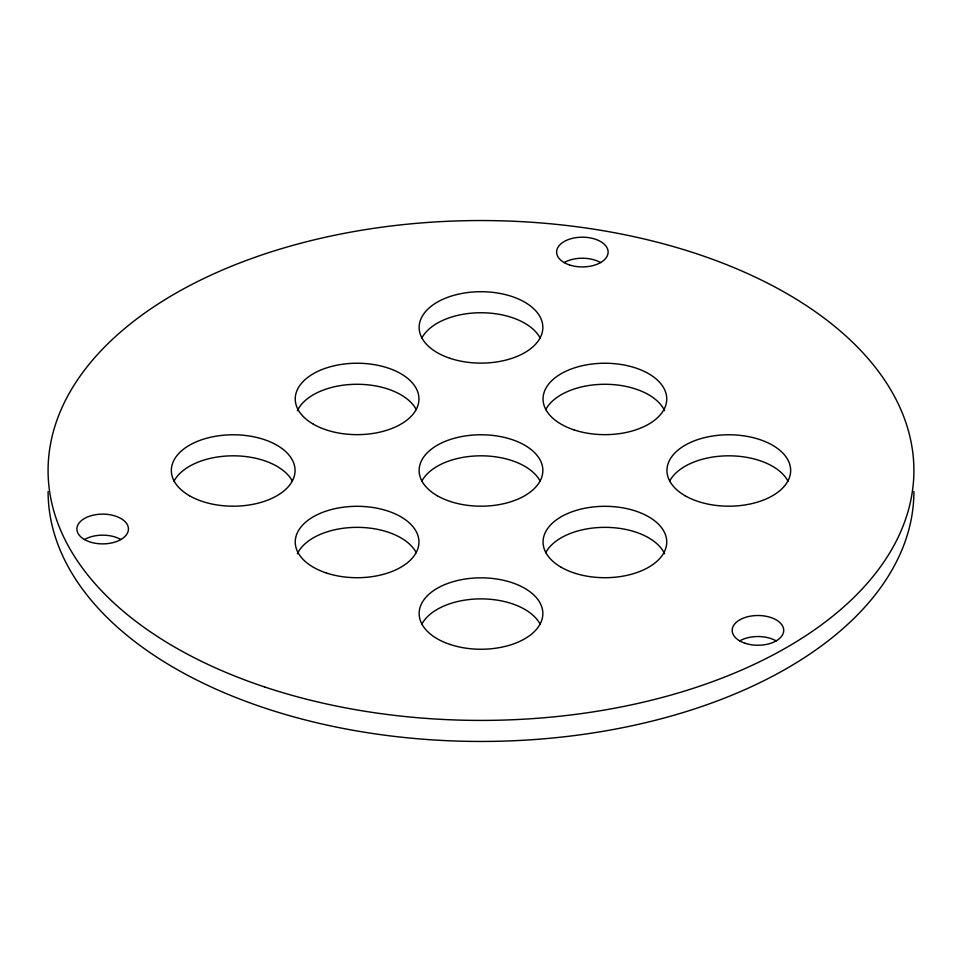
<?xml version="1.0" encoding="UTF-8"?>
<svg xmlns="http://www.w3.org/2000/svg" width="962" height="962" viewBox="0 0 962 962"><rect width="100%" height="100%" fill="white"/><g stroke="black" fill="none" stroke-linecap="round" stroke-linejoin="round"><path stroke-width="1.44" d="M669.612 481.168A61.845 35.702 0 0 1 728.799 455.82A61.845 35.702 0 0 1 787.986 481.168M421.813 481.168A61.845 35.702 0 0 1 481 455.82A61.845 35.702 0 0 1 540.187 481.168M174.014 481.168A61.845 35.702 0 0 1 233.201 455.82A61.845 35.702 0 0 1 292.388 481.168M84.452 539.526A25.77 14.875 0 0 0 127.561 532.852A25.77 14.875 0 0 0 96.008 514.634A25.77 14.875 0 0 0 84.452 539.526A25.77 14.875 0 0 1 120.899 539.526M545.719 552.693A61.845 35.702 0 0 1 605.904 527.356A61.845 35.702 0 0 1 664.634 553.811M564.153 262.578A25.77 14.875 0 0 1 600.589 262.578M739.73 640.896A25.77 14.875 0 0 1 776.178 640.896M297.366 553.811A61.845 35.702 0 0 1 356.096 527.356A61.845 35.702 0 0 1 416.281 552.693M421.813 338.095A61.845 35.702 0 0 1 481 312.746A61.845 35.702 0 0 1 540.187 338.095M913.9 491.522A432.9 249.928 0 0 1 481 741.449A432.9 249.928 0 0 1 48.1 491.522M297.366 410.75A61.845 35.702 0 0 1 356.096 384.283A61.845 35.702 0 0 1 416.281 409.632M421.813 624.23A61.845 35.702 0 0 1 481 598.881A61.845 35.702 0 0 1 540.187 624.23M545.719 409.632A61.845 35.702 0 0 1 605.904 384.283A61.845 35.702 0 0 1 664.634 410.75M685.076 495.731A61.845 35.702 0 0 0 788.539 479.725A61.845 35.702 0 0 0 712.794 435.99A61.845 35.702 0 0 0 685.076 495.731M189.466 495.731A61.845 35.702 0 0 0 292.941 479.725A61.845 35.702 0 0 0 217.196 435.99A61.845 35.702 0 0 0 189.466 495.731M437.265 495.731A61.845 35.702 0 0 0 540.74 479.725A61.845 35.702 0 0 0 464.995 435.99A61.845 35.702 0 0 0 437.265 495.731M313.372 424.194A61.845 35.702 0 0 0 416.835 408.189A61.845 35.702 0 0 0 341.089 364.454A61.845 35.702 0 0 0 313.372 424.194M264.55 686.928A432.9 249.928 0 0 0 913.9 470.478A432.9 249.928 0 0 0 264.55 254.028A432.9 249.928 0 0 0 264.55 686.928M450.084 358.333A61.845 35.702 0 0 0 542.845 327.417A61.845 35.702 0 0 0 450.084 296.488A61.845 35.702 0 0 0 450.084 358.333M573.977 429.87A61.845 35.702 0 0 0 666.738 398.941A61.845 35.702 0 0 0 573.977 368.025A61.845 35.702 0 0 0 573.977 429.87M561.171 567.255A61.845 35.702 0 0 0 664.634 551.25A61.845 35.702 0 0 0 588.888 507.527A61.845 35.702 0 0 0 561.171 567.255M450.084 644.468A61.845 35.702 0 0 0 542.845 613.552A61.845 35.702 0 0 0 450.084 582.623A61.845 35.702 0 0 0 450.084 644.468M326.178 572.931A61.845 35.702 0 0 0 418.939 542.015A61.845 35.702 0 0 0 326.178 511.087A61.845 35.702 0 0 0 326.178 572.931M745.069 643.265A25.77 14.875 0 0 0 783.717 630.375A25.77 14.875 0 0 0 745.069 617.496A25.77 14.875 0 0 0 745.069 643.265M569.492 264.935A25.77 14.875 0 0 0 608.14 252.056A25.77 14.875 0 0 0 569.492 239.177A25.77 14.875 0 0 0 569.492 264.935"/></g></svg>
